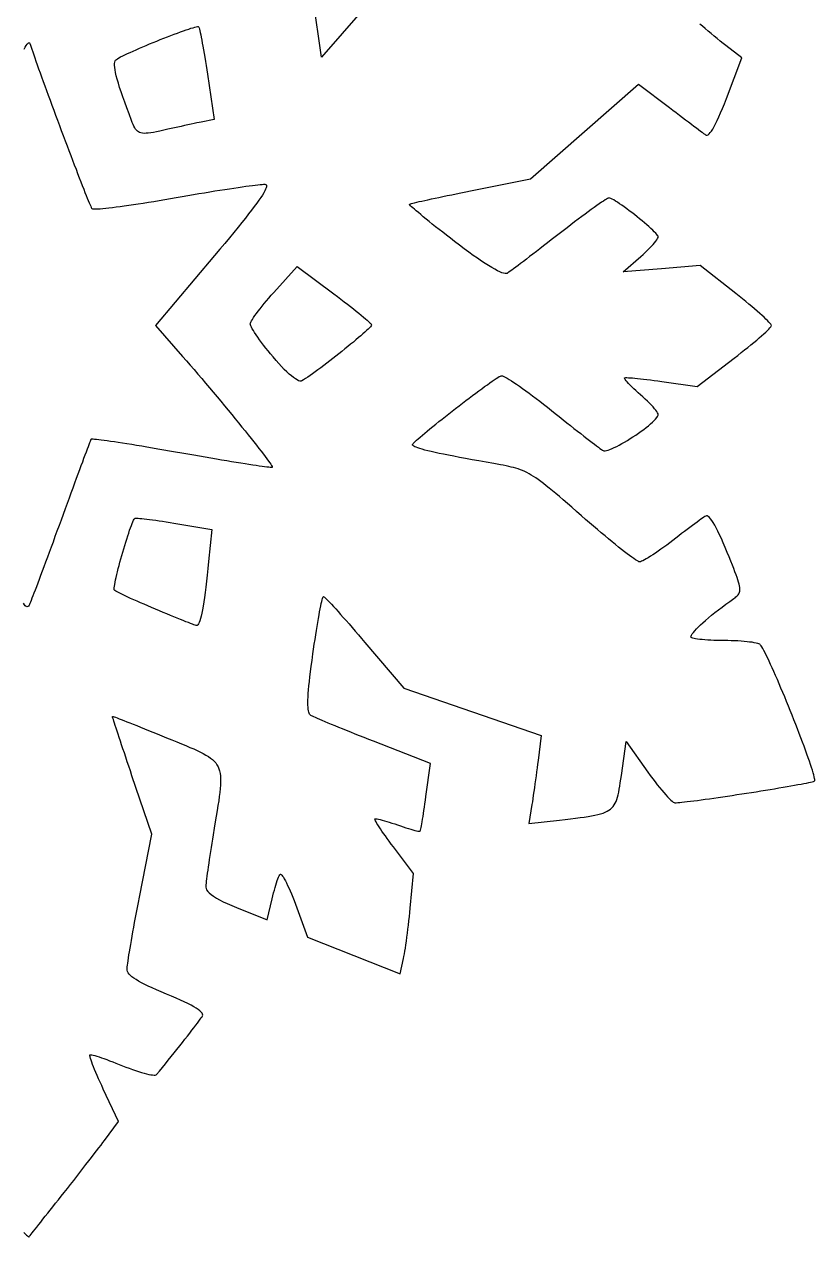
# Model space of a CAD drawing. Header units: millimetres. Extents: x -143 to 141, y -164 to 164.
# Drawn here: x -0.8 to 141.3, y -163.8 to 54.2 of the extents above; entities that cross this region are included whole.
import ezdxf

# ---------------------------------------------------------------- set-up
doc = ezdxf.new("R2010")
doc.units = ezdxf.units.MM
doc.layers.add('По умолчанию', color=7, linetype='Continuous', lineweight=30)

msp = doc.modelspace()

# ---------------------------------------------------------------- linework, layer by layer
at = {"layer": 'По умолчанию', "color": 18, "lineweight": 30, "true_color": 0x000000}
for points in [[(60.06, 56.8), (52.63, 48.26), (52.63, 48.26), (51.13, 58.79)], [(5.84, -156.47), (6.39, -155.78), (6.94, -155.07), (7.51, -154.35), (8.08, -153.63), (8.64, -152.91), (9.2, -152.19), (9.75, -151.48), (10.29, -150.79), (10.8, -150.12), (11.3, -149.48), (11.77, -148.87), (12.21, -148.29), (12.62, -147.75), (12.99, -147.27), (13.32, -146.83), (13.6, -146.45), (13.6, -146.45), (16.12, -143.06), (16.12, -143.06), (13.4, -137.21), (13.4, -137.21), (13.11, -136.57), (12.82, -135.95), (12.56, -135.35), (12.31, -134.77), (12.07, -134.22), (11.85, -133.7), (11.66, -133.21), (11.48, -132.76), (11.33, -132.36), (11.2, -132), (11.1, -131.7), (11.03, -131.44), (10.98, -131.25), (10.97, -131.11), (10.99, -131.05), (10.99, -131.05), (11.05, -131.03), (11.18, -131.03), (11.37, -131.07), (11.61, -131.12), (11.9, -131.2), (12.25, -131.3), (12.63, -131.43), (13.06, -131.57), (13.52, -131.73), (14.02, -131.91), (14.54, -132.1), (15.09, -132.31), (15.67, -132.53), (16.26, -132.76), (16.87, -133), (16.87, -133), (17.47, -133.25), (18.07, -133.47), (18.65, -133.68), (19.21, -133.88), (19.75, -134.05), (20.26, -134.21), (20.74, -134.35), (21.18, -134.46), (21.59, -134.56), (21.95, -134.63), (22.26, -134.67), (22.53, -134.69), (22.74, -134.69), (22.9, -134.66), (22.99, -134.6), (22.99, -134.6), (23.51, -133.96), (24.04, -133.31), (24.57, -132.66), (25.09, -132.01), (25.62, -131.36), (26.13, -130.71), (26.64, -130.08), (27.13, -129.45), (27.61, -128.85), (28.08, -128.26), (28.52, -127.69), (28.94, -127.15), (29.33, -126.64), (29.7, -126.17), (30.03, -125.73), (30.33, -125.33), (30.6, -124.97), (30.82, -124.66), (31.01, -124.41), (31.15, -124.2), (31.24, -124.05), (31.24, -124.05), (31.29, -123.91), (31.26, -123.75), (31.17, -123.57), (31, -123.37), (30.77, -123.15), (30.47, -122.92), (30.1, -122.68), (29.67, -122.41), (29.17, -122.13), (28.6, -121.84), (27.96, -121.52), (27.26, -121.2), (26.49, -120.85), (25.66, -120.49), (24.76, -120.12), (24.76, -120.12), (23.83, -119.74), (22.98, -119.37), (22.2, -119.03), (21.48, -118.7), (20.84, -118.38), (20.26, -118.08), (19.74, -117.8), (19.29, -117.52), (18.9, -117.26), (18.56, -117.01), (18.29, -116.77), (18.06, -116.53), (17.89, -116.3), (17.77, -116.08), (17.7, -115.86), (17.68, -115.64), (17.68, -115.64), (17.69, -115.47), (17.71, -115.23), (17.74, -114.93), (17.79, -114.56), (17.85, -114.13), (17.93, -113.64), (18.01, -113.1), (18.11, -112.51), (18.21, -111.87), (18.33, -111.19), (18.45, -110.47), (18.59, -109.71), (18.73, -108.92), (18.88, -108.1), (19.03, -107.25), (19.19, -106.38), (19.36, -105.48), (19.53, -104.58), (19.71, -103.66), (19.89, -102.73), (19.89, -102.73), (22.1, -91.4), (22.1, -91.4), (18.56, -80.88), (18.56, -80.88), (18.27, -80.02), (17.99, -79.18), (17.72, -78.36), (17.45, -77.56), (17.19, -76.79), (16.94, -76.04), (16.7, -75.33), (16.48, -74.65), (16.27, -74.01), (16.07, -73.41), (15.88, -72.85), (15.71, -72.34), (15.56, -71.87), (15.42, -71.46), (15.31, -71.1), (15.21, -70.8), (15.13, -70.55), (15.07, -70.37), (15.04, -70.26), (15.03, -70.21), (15.03, -70.21), (15.06, -70.21), (15.17, -70.24), (15.34, -70.3), (15.58, -70.38), (15.88, -70.49), (16.23, -70.63), (16.64, -70.79), (17.1, -70.97), (17.61, -71.17), (18.17, -71.39), (18.77, -71.62), (19.41, -71.88), (20.08, -72.15), (20.79, -72.44), (21.54, -72.74), (22.31, -73.05), (23.1, -73.37), (23.92, -73.71), (24.75, -74.05), (24.75, -74.05), (25.71, -74.44), (26.61, -74.81), (27.46, -75.15), (28.24, -75.47), (28.98, -75.78), (29.65, -76.07), (30.28, -76.35), (30.86, -76.62), (31.38, -76.89), (31.86, -77.16), (32.29, -77.43), (32.68, -77.7), (33.03, -77.98), (33.34, -78.28), (33.6, -78.59), (33.83, -78.91), (34.02, -79.26), (34.17, -79.63), (34.3, -80.03), (34.39, -80.46), (34.45, -80.93), (34.48, -81.43), (34.48, -81.97), (34.46, -82.56), (34.41, -83.19), (34.34, -83.87), (34.25, -84.6), (34.14, -85.39), (34.01, -86.24), (33.86, -87.16), (33.7, -88.13), (33.52, -89.18), (33.34, -90.3), (33.14, -91.5), (33.14, -91.5), (33.01, -92.27), (32.89, -93.03), (32.77, -93.78), (32.66, -94.52), (32.55, -95.24), (32.45, -95.93), (32.35, -96.6), (32.26, -97.24), (32.17, -97.84), (32.1, -98.4), (32.03, -98.92), (31.97, -99.39), (31.92, -99.81), (31.88, -100.18), (31.85, -100.49), (31.83, -100.73), (31.83, -100.91), (31.83, -100.91), (31.87, -101.15), (31.98, -101.41), (32.18, -101.68), (32.45, -101.96), (32.8, -102.25), (33.22, -102.55), (33.72, -102.87), (34.3, -103.19), (34.95, -103.52), (35.68, -103.87), (36.48, -104.22), (37.35, -104.58), (37.35, -104.58), (42.87, -106.81), (42.87, -106.81), (43.76, -102.98), (43.76, -102.98), (43.88, -102.45), (44.01, -101.94), (44.15, -101.45), (44.28, -100.97), (44.41, -100.53), (44.54, -100.11), (44.67, -99.73), (44.79, -99.4), (44.91, -99.12), (45.02, -98.88), (45.11, -98.71), (45.19, -98.6), (45.19, -98.6), (45.27, -98.58), (45.36, -98.62), (45.48, -98.73), (45.61, -98.91), (45.77, -99.14), (45.94, -99.42), (46.13, -99.76), (46.32, -100.15), (46.53, -100.59), (46.75, -101.06), (46.98, -101.58), (47.21, -102.13), (47.45, -102.72), (47.69, -103.33), (47.93, -103.97), (47.93, -103.97), (50.11, -109.88), (50.11, -109.88), (58.43, -113.19), (58.43, -113.19), (66.74, -116.51), (66.74, -116.51), (67.37, -113.73), (67.37, -113.73), (67.44, -113.36), (67.52, -112.92), (67.61, -112.42), (67.7, -111.87), (67.79, -111.26), (67.88, -110.61), (67.98, -109.93), (68.07, -109.21), (68.16, -108.47), (68.25, -107.72), (68.34, -106.96), (68.43, -106.2), (68.5, -105.44), (68.58, -104.69), (68.58, -104.69), (69.17, -98.45), (69.17, -98.45), (65.56, -93.68), (65.56, -93.68), (65.17, -93.16), (64.8, -92.66), (64.44, -92.17), (64.1, -91.69), (63.78, -91.24), (63.49, -90.82), (63.22, -90.42), (62.98, -90.06), (62.76, -89.73), (62.58, -89.44), (62.43, -89.19), (62.32, -88.98), (62.25, -88.82), (62.21, -88.71), (62.22, -88.65), (62.22, -88.65), (62.29, -88.63), (62.43, -88.63), (62.63, -88.65), (62.88, -88.7), (63.18, -88.77), (63.53, -88.86), (63.92, -88.96), (64.34, -89.09), (64.8, -89.23), (65.28, -89.38), (65.78, -89.55), (66.3, -89.73), (66.3, -89.73), (66.82, -89.91), (67.32, -90.08), (67.8, -90.23), (68.25, -90.37), (68.68, -90.5), (69.06, -90.61), (69.41, -90.7), (69.71, -90.77), (69.96, -90.82), (70.15, -90.85), (70.28, -90.85), (70.35, -90.83), (70.35, -90.83), (70.38, -90.77), (70.42, -90.64), (70.47, -90.45), (70.52, -90.2), (70.58, -89.9), (70.65, -89.54), (70.72, -89.14), (70.79, -88.69), (70.87, -88.2), (70.95, -87.67), (71.04, -87.12), (71.12, -86.53), (71.21, -85.92), (71.3, -85.29), (71.39, -84.64), (71.39, -84.64), (72.19, -78.69), (72.19, -78.69), (61.95, -74.68), (61.95, -74.68), (61.11, -74.35), (60.28, -74.03), (59.47, -73.7), (58.67, -73.39), (57.89, -73.08), (57.14, -72.77), (56.41, -72.48), (55.72, -72.19), (55.05, -71.92), (54.42, -71.66), (53.83, -71.42), (53.27, -71.19), (52.77, -70.97), (52.3, -70.77), (51.89, -70.6), (51.53, -70.44), (51.23, -70.3), (50.99, -70.19), (50.8, -70.09), (50.68, -70.03), (50.68, -70.03), (50.57, -69.94), (50.48, -69.81), (50.39, -69.65), (50.32, -69.45), (50.27, -69.2), (50.22, -68.91), (50.2, -68.58), (50.18, -68.19), (50.18, -67.76), (50.19, -67.27), (50.21, -66.72), (50.25, -66.12), (50.31, -65.46), (50.37, -64.74), (50.46, -63.96), (50.55, -63.11), (50.66, -62.19), (50.79, -61.2), (50.93, -60.14), (51.08, -59), (51.08, -59), (51.21, -58.11), (51.33, -57.24), (51.46, -56.39), (51.58, -55.57), (51.7, -54.78), (51.83, -54.03), (51.95, -53.31), (52.06, -52.63), (52.18, -51.99), (52.29, -51.4), (52.39, -50.86), (52.49, -50.37), (52.58, -49.93), (52.67, -49.56), (52.75, -49.25), (52.83, -49), (52.89, -48.82), (52.95, -48.71), (52.99, -48.68), (52.99, -48.68), (53.06, -48.71), (53.18, -48.81), (53.34, -48.96), (53.55, -49.16), (53.8, -49.42), (54.09, -49.72), (54.42, -50.07), (54.78, -50.46), (55.17, -50.9), (55.6, -51.37), (56.05, -51.88), (56.54, -52.42), (57.04, -53), (57.57, -53.6), (58.11, -54.22), (58.67, -54.88), (59.25, -55.55), (59.84, -56.24), (60.44, -56.94), (60.44, -56.94), (67.4, -65.15), (67.4, -65.15), (79.76, -69.4), (79.76, -69.4), (92.13, -73.65), (92.13, -73.65), (91.55, -78.15), (91.55, -78.15), (91.47, -78.79), (91.38, -79.47), (91.28, -80.17), (91.18, -80.89), (91.08, -81.61), (90.98, -82.34), (90.88, -83.05), (90.79, -83.73), (90.69, -84.39), (90.6, -85.01), (90.52, -85.57), (90.44, -86.07), (90.44, -86.07), (89.91, -89.49), (89.91, -89.49), (95.41, -88.85), (95.41, -88.85), (96.44, -88.73), (97.39, -88.62), (98.27, -88.51), (99.09, -88.41), (99.84, -88.31), (100.54, -88.2), (101.18, -88.1), (101.76, -87.99), (102.3, -87.87), (102.78, -87.74), (103.22, -87.6), (103.61, -87.45), (103.97, -87.28), (104.29, -87.09), (104.57, -86.89), (104.82, -86.66), (105.05, -86.41), (105.25, -86.13), (105.42, -85.83), (105.58, -85.5), (105.71, -85.13), (105.83, -84.73), (105.95, -84.3), (106.05, -83.83), (106.14, -83.31), (106.24, -82.76), (106.33, -82.16), (106.42, -81.52), (106.52, -80.82), (106.52, -80.82), (107.41, -74.7), (107.41, -74.7), (111.29, -80.22), (111.29, -80.22), (111.72, -80.82), (112.15, -81.41), (112.57, -81.97), (112.98, -82.5), (113.38, -83.01), (113.77, -83.48), (114.15, -83.92), (114.5, -84.32), (114.83, -84.68), (115.13, -84.99), (115.41, -85.25), (115.65, -85.47), (115.86, -85.62), (116.03, -85.72), (116.16, -85.75), (116.16, -85.75), (116.37, -85.74), (116.65, -85.72), (117, -85.69), (117.4, -85.65), (117.86, -85.6), (118.37, -85.54), (118.93, -85.47), (119.54, -85.4), (120.19, -85.31), (120.87, -85.22), (121.59, -85.12), (122.35, -85.01), (123.12, -84.9), (123.92, -84.79), (124.75, -84.67), (125.58, -84.54), (126.43, -84.41), (127.29, -84.28), (128.16, -84.15), (129.02, -84.02), (129.89, -83.88), (130.75, -83.75), (131.6, -83.61), (132.43, -83.48), (133.26, -83.34), (134.06, -83.21), (134.84, -83.08), (135.59, -82.95), (136.31, -82.83), (136.99, -82.71), (137.64, -82.59), (138.25, -82.48), (138.81, -82.38), (139.32, -82.28), (139.78, -82.19), (140.19, -82.11), (140.53, -82.03), (140.82, -81.96), (141.03, -81.91), (141.18, -81.86), (141.25, -81.82), (141.25, -81.82), (141.28, -81.74), (141.28, -81.58), (141.25, -81.37), (141.19, -81.09), (141.11, -80.75), (141, -80.35), (140.87, -79.9), (140.71, -79.41), (140.53, -78.86), (140.33, -78.28), (140.12, -77.65), (139.88, -76.99), (139.63, -76.3), (139.37, -75.58), (139.09, -74.84), (138.8, -74.07), (138.5, -73.28), (138.19, -72.48), (137.87, -71.66), (137.55, -70.84), (137.22, -70.01), (136.88, -69.18), (136.55, -68.35), (136.21, -67.53), (135.88, -66.71), (135.54, -65.91), (135.21, -65.12), (134.88, -64.34), (134.56, -63.6), (134.24, -62.87), (133.94, -62.17), (133.64, -61.51), (133.35, -60.88), (133.08, -60.29), (132.82, -59.74), (132.57, -59.23), (132.34, -58.78), (132.13, -58.38), (131.94, -58.03), (131.77, -57.74), (131.62, -57.51), (131.49, -57.35), (131.39, -57.25), (131.39, -57.25), (131.24, -57.18), (131.02, -57.1), (130.74, -57.03), (130.4, -56.97), (130.02, -56.9), (129.58, -56.85), (129.11, -56.79), (128.59, -56.74), (128.05, -56.7), (127.48, -56.66), (126.88, -56.63), (126.27, -56.61), (125.65, -56.6), (125.01, -56.59), (125.01, -56.59), (124.39, -56.59), (123.77, -56.57), (123.17, -56.55), (122.6, -56.53), (122.05, -56.5), (121.53, -56.46), (121.05, -56.42), (120.61, -56.37), (120.22, -56.32), (119.87, -56.26), (119.58, -56.21), (119.35, -56.14), (119.18, -56.08), (119.08, -56.02), (119.08, -56.02), (119.03, -55.92), (119.05, -55.77), (119.13, -55.59), (119.26, -55.37), (119.46, -55.11), (119.71, -54.82), (120, -54.5), (120.35, -54.16), (120.75, -53.78), (121.19, -53.38), (121.67, -52.96), (122.19, -52.51), (122.75, -52.05), (123.35, -51.57), (123.97, -51.08), (124.63, -50.58), (125.31, -50.07), (126.02, -49.55), (126.76, -49.02), (126.76, -49.02), (126.95, -48.89), (127.12, -48.75), (127.28, -48.62), (127.42, -48.49), (127.54, -48.36), (127.64, -48.21), (127.72, -48.06), (127.78, -47.89), (127.82, -47.71), (127.83, -47.51), (127.83, -47.28), (127.8, -47.03), (127.75, -46.74), (127.68, -46.43), (127.58, -46.07), (127.46, -45.68), (127.31, -45.25), (127.14, -44.76), (126.94, -44.23), (126.72, -43.65), (126.47, -43.01), (126.19, -42.31), (125.89, -41.55), (125.55, -40.73), (125.55, -40.73), (125.19, -39.84), (124.84, -39.02), (124.51, -38.26), (124.18, -37.56), (123.87, -36.92), (123.58, -36.34), (123.3, -35.84), (123.04, -35.39), (122.79, -35.02), (122.56, -34.71), (122.35, -34.46), (122.15, -34.29), (121.97, -34.19), (121.82, -34.16), (121.68, -34.2), (121.68, -34.2), (121.54, -34.28), (121.35, -34.41), (121.11, -34.58), (120.82, -34.78), (120.5, -35.02), (120.13, -35.28), (119.73, -35.58), (119.3, -35.9), (118.85, -36.24), (118.37, -36.6), (117.87, -36.98), (117.35, -37.37), (116.83, -37.78), (116.29, -38.19), (115.75, -38.61), (115.75, -38.61), (115.21, -39.02), (114.68, -39.43), (114.15, -39.81), (113.63, -40.18), (113.13, -40.54), (112.65, -40.86), (112.19, -41.17), (111.76, -41.44), (111.36, -41.69), (111, -41.91), (110.67, -42.09), (110.38, -42.24), (110.14, -42.34), (109.94, -42.41), (109.8, -42.43), (109.8, -42.43), (109.69, -42.41), (109.53, -42.33), (109.32, -42.21), (109.05, -42.05), (108.74, -41.84), (108.39, -41.59), (107.99, -41.3), (107.55, -40.97), (107.08, -40.61), (106.57, -40.21), (106.03, -39.78), (105.45, -39.32), (104.85, -38.84), (104.23, -38.32), (103.58, -37.79), (102.91, -37.22), (102.22, -36.64), (101.52, -36.04), (100.8, -35.43), (100.07, -34.8), (99.33, -34.15), (99.33, -34.15), (98.44, -33.37), (97.6, -32.63), (96.81, -31.95), (96.08, -31.31), (95.39, -30.72), (94.74, -30.17), (94.13, -29.66), (93.56, -29.19), (93.03, -28.76), (92.52, -28.36), (92.04, -27.99), (91.58, -27.66), (91.14, -27.36), (90.72, -27.08), (90.31, -26.83), (89.92, -26.6), (89.53, -26.39), (89.14, -26.21), (88.76, -26.04), (88.37, -25.88), (87.98, -25.74), (87.57, -25.62), (87.16, -25.5), (86.73, -25.39), (86.27, -25.28), (85.8, -25.18), (85.3, -25.08), (84.78, -24.99), (84.22, -24.88), (83.62, -24.78), (83.62, -24.78), (82.23, -24.54), (80.92, -24.3), (79.68, -24.08), (78.52, -23.87), (77.43, -23.66), (76.41, -23.47), (75.46, -23.28), (74.58, -23.11), (73.78, -22.94), (73.03, -22.78), (72.36, -22.62), (71.75, -22.48), (71.2, -22.34), (70.72, -22.2), (70.3, -22.08), (69.94, -21.96), (69.64, -21.85), (69.4, -21.74), (69.21, -21.64), (69.08, -21.54), (69, -21.45), (68.98, -21.36), (68.98, -21.36), (69.02, -21.29), (69.11, -21.17), (69.26, -21.01), (69.46, -20.81), (69.72, -20.57), (70.02, -20.31), (70.36, -20), (70.75, -19.67), (71.17, -19.32), (71.63, -18.94), (72.12, -18.54), (72.63, -18.12), (73.17, -17.68), (73.73, -17.23), (74.31, -16.77), (74.9, -16.31), (75.5, -15.83), (76.11, -15.35), (76.73, -14.87), (77.35, -14.4), (77.96, -13.92), (78.57, -13.46), (79.18, -13), (79.77, -12.55), (80.34, -12.12), (80.9, -11.71), (81.44, -11.31), (81.95, -10.94), (82.43, -10.59), (82.89, -10.27), (83.3, -9.98), (83.68, -9.72), (84.02, -9.49), (84.32, -9.3), (84.57, -9.15), (84.77, -9.04), (84.91, -8.98), (84.91, -8.98), (85.02, -8.98), (85.18, -9.02), (85.39, -9.12), (85.66, -9.25), (85.98, -9.43), (86.34, -9.64), (86.75, -9.9), (87.19, -10.19), (87.67, -10.51), (88.19, -10.87), (88.74, -11.26), (89.32, -11.67), (89.92, -12.12), (90.55, -12.58), (91.2, -13.07), (91.87, -13.58), (92.55, -14.11), (93.24, -14.66), (93.95, -15.22), (93.95, -15.22), (94.65, -15.78), (95.35, -16.34), (96.04, -16.89), (96.71, -17.42), (97.37, -17.94), (98, -18.44), (98.62, -18.93), (99.21, -19.39), (99.77, -19.83), (100.3, -20.24), (100.8, -20.62), (101.26, -20.98), (101.68, -21.3), (102.06, -21.59), (102.39, -21.84), (102.68, -22.05), (102.92, -22.22), (103.1, -22.35), (103.23, -22.43), (103.23, -22.43), (103.38, -22.48), (103.58, -22.49), (103.83, -22.44), (104.13, -22.36), (104.47, -22.24), (104.85, -22.09), (105.25, -21.91), (105.69, -21.69), (106.15, -21.45), (106.62, -21.19), (107.11, -20.91), (107.61, -20.61), (108.11, -20.29), (108.61, -19.97), (109.11, -19.64), (109.6, -19.3), (110.08, -18.96), (110.54, -18.62), (110.97, -18.29), (111.38, -17.96), (111.76, -17.64), (112.1, -17.34), (112.41, -17.04), (112.66, -16.77), (112.87, -16.52), (113.03, -16.3), (113.12, -16.1), (113.15, -15.93), (113.15, -15.93), (113.12, -15.81), (113.04, -15.64), (112.9, -15.43), (112.72, -15.18), (112.49, -14.91), (112.22, -14.6), (111.91, -14.27), (111.57, -13.92), (111.2, -13.56), (110.81, -13.18), (110.4, -12.8), (109.97, -12.41), (109.97, -12.41), (109.54, -12.03), (109.13, -11.66), (108.75, -11.31), (108.41, -10.97), (108.09, -10.65), (107.81, -10.36), (107.57, -10.1), (107.37, -9.87), (107.22, -9.68), (107.13, -9.53), (107.08, -9.42), (107.09, -9.36), (107.09, -9.36), (107.17, -9.34), (107.31, -9.33), (107.52, -9.33), (107.79, -9.34), (108.12, -9.36), (108.51, -9.38), (108.95, -9.42), (109.43, -9.47), (109.96, -9.53), (110.52, -9.59), (111.12, -9.66), (111.75, -9.74), (112.4, -9.82), (113.08, -9.92), (113.77, -10.01), (113.77, -10.01), (120.14, -10.92), (120.14, -10.92), (126.81, -5.81), (126.81, -5.81), (127.45, -5.32), (128.08, -4.83), (128.68, -4.35), (129.26, -3.88), (129.82, -3.43), (130.35, -2.99), (130.84, -2.57), (131.31, -2.17), (131.73, -1.8), (132.12, -1.45), (132.47, -1.13), (132.77, -0.84), (133.02, -0.59), (133.22, -0.37), (133.37, -0.19), (133.46, -0.05), (133.49, 0.04), (133.49, 0.04), (133.46, 0.14), (133.37, 0.27), (133.23, 0.45), (133.04, 0.67), (132.8, 0.92), (132.51, 1.2), (132.18, 1.52), (131.8, 1.86), (131.39, 2.23), (130.95, 2.62), (130.47, 3.03), (129.96, 3.46), (129.43, 3.91), (128.87, 4.37), (128.29, 4.84), (127.69, 5.32), (127.08, 5.8), (127.08, 5.8), (120.67, 10.82), (120.67, 10.82), (113.76, 10.25), (113.76, 10.25), (106.85, 9.67), (106.85, 9.67), (110, 12.44), (110, 12.44), (110.43, 12.82), (110.84, 13.2), (111.22, 13.58), (111.59, 13.94), (111.92, 14.29), (112.23, 14.62), (112.49, 14.93), (112.72, 15.21), (112.91, 15.45), (113.04, 15.66), (113.13, 15.84), (113.15, 15.96), (113.15, 15.96), (113.12, 16.08), (113.03, 16.23), (112.88, 16.42), (112.69, 16.65), (112.44, 16.91), (112.16, 17.19), (111.83, 17.49), (111.47, 17.82), (111.09, 18.16), (110.68, 18.51), (110.24, 18.87), (109.8, 19.24), (109.34, 19.6), (108.88, 19.97), (108.41, 20.33), (107.95, 20.68), (107.49, 21.03), (107.05, 21.35), (106.62, 21.66), (106.21, 21.94), (105.82, 22.19), (105.46, 22.42), (105.14, 22.61), (104.86, 22.77), (104.61, 22.89), (104.42, 22.96), (104.27, 22.98), (104.27, 22.98), (104.18, 22.96), (104.04, 22.89), (103.84, 22.78), (103.58, 22.62), (103.28, 22.42), (102.93, 22.19), (102.53, 21.92), (102.1, 21.61), (101.62, 21.27), (101.11, 20.9), (100.57, 20.5), (99.99, 20.08), (99.39, 19.63), (98.76, 19.16), (98.11, 18.67), (97.44, 18.16), (96.75, 17.63), (96.05, 17.09), (95.34, 16.54), (95.34, 16.54), (94.62, 15.98), (93.92, 15.43), (93.22, 14.89), (92.54, 14.36), (91.88, 13.85), (91.24, 13.36), (90.61, 12.88), (90.02, 12.42), (89.45, 11.99), (88.92, 11.58), (88.42, 11.2), (87.95, 10.85), (87.53, 10.53), (87.14, 10.25), (86.81, 10), (86.52, 9.79), (86.28, 9.62), (86.1, 9.5), (85.98, 9.42), (85.98, 9.42), (85.83, 9.37), (85.62, 9.37), (85.35, 9.43), (85.03, 9.54), (84.66, 9.7), (84.23, 9.9), (83.76, 10.16), (83.23, 10.46), (82.66, 10.81), (82.04, 11.21), (81.37, 11.64), (80.66, 12.13), (79.91, 12.65), (79.12, 13.22), (78.29, 13.83), (77.42, 14.48), (76.52, 15.17), (76.52, 15.17), (75.8, 15.73), (75.1, 16.27), (74.42, 16.8), (73.77, 17.31), (73.14, 17.81), (72.54, 18.29), (71.96, 18.75), (71.43, 19.18), (70.92, 19.59), (70.46, 19.97), (70.04, 20.33), (69.66, 20.65), (69.32, 20.94), (69.04, 21.19), (68.8, 21.4), (68.62, 21.58), (68.49, 21.71), (68.42, 21.81), (68.41, 21.85), (68.41, 21.85), (68.47, 21.88), (68.59, 21.92), (68.78, 21.97), (69.04, 22.04), (69.36, 22.12), (69.73, 22.21), (70.16, 22.31), (70.64, 22.41), (71.17, 22.53), (71.75, 22.66), (72.37, 22.79), (73.03, 22.93), (73.73, 23.08), (74.46, 23.24), (75.23, 23.4), (76.02, 23.56), (76.84, 23.73), (77.69, 23.9), (78.55, 24.07), (79.43, 24.25), (79.43, 24.25), (90.21, 26.4), (90.21, 26.4), (99.92, 34.9), (99.92, 34.9), (109.63, 43.41), (109.63, 43.41), (115.15, 39.23), (115.15, 39.23), (115.76, 38.78), (116.35, 38.32), (116.94, 37.88), (117.51, 37.45), (118.06, 37.03), (118.59, 36.63), (119.1, 36.25), (119.57, 35.89), (120, 35.56), (120.4, 35.27), (120.75, 35), (121.06, 34.77), (121.31, 34.58), (121.51, 34.43), (121.65, 34.32), (121.65, 34.32), (121.79, 34.26), (121.94, 34.26), (122.11, 34.34), (122.3, 34.49), (122.5, 34.71), (122.72, 35), (122.95, 35.36), (123.2, 35.8), (123.46, 36.3), (123.74, 36.88), (124.04, 37.53), (124.35, 38.26), (124.68, 39.05), (125.03, 39.92), (125.4, 40.87), (125.4, 40.87), (128.16, 48.15), (128.16, 48.15), (125.32, 50.37), (125.32, 50.37), (124.83, 50.76), (124.3, 51.18), (123.76, 51.61), (123.21, 52.07), (122.65, 52.52), (122.11, 52.97), (121.58, 53.41), (121.09, 53.83), (120.64, 54.21)], [(-0.91, -162.97), (-0.65, -163.23), (-0.43, -163.44), (-0.25, -163.6), (-0.11, -163.7), (-0.01, -163.75), (0.05, -163.74), (0.05, -163.74), (0.13, -163.65), (0.25, -163.5), (0.41, -163.3), (0.61, -163.04), (0.86, -162.74), (1.14, -162.39), (1.45, -162), (1.79, -161.57), (2.16, -161.1), (2.56, -160.61), (2.97, -160.08), (3.41, -159.53), (3.87, -158.95), (4.35, -158.35), (4.83, -157.74), (5.33, -157.11), (5.84, -156.47)]]:
    msp.add_lwpolyline(points, dxfattribs=at)
at = {"layer": 'По умолчанию', "color": 18, "lineweight": 30, "true_color": 0x000000, "extrusion": (0, 0, -1)}
for points in [[(-18.47, 36.91), (-18.03, 38.07), (-17.62, 39.16), (-17.25, 40.18), (-16.91, 41.14), (-16.61, 42.03), (-16.34, 42.85), (-16.11, 43.61), (-15.91, 44.31), (-15.74, 44.94), (-15.61, 45.51), (-15.51, 46.01), (-15.45, 46.45), (-15.41, 46.83), (-15.42, 47.15), (-15.45, 47.41), (-15.52, 47.61), (-15.62, 47.75), (-15.62, 47.75), (-15.76, 47.86), (-15.95, 47.99), (-16.21, 48.14), (-16.52, 48.31), (-16.89, 48.49), (-17.29, 48.69), (-17.75, 48.91), (-18.24, 49.14), (-18.76, 49.37), (-19.31, 49.62), (-19.89, 49.87), (-20.49, 50.13), (-21.1, 50.39), (-21.73, 50.65), (-22.37, 50.92), (-23.01, 51.18), (-23.65, 51.44), (-24.29, 51.69), (-24.92, 51.94), (-25.54, 52.17), (-26.14, 52.4), (-26.72, 52.62), (-27.27, 52.82), (-27.8, 53.01), (-28.29, 53.18), (-28.75, 53.34), (-29.16, 53.47), (-29.53, 53.58), (-29.84, 53.67), (-30.11, 53.73), (-30.31, 53.77), (-30.45, 53.77), (-30.52, 53.75), (-30.52, 53.75), (-30.57, 53.68), (-30.62, 53.53), (-30.68, 53.32), (-30.75, 53.04), (-30.82, 52.7), (-30.91, 52.31), (-31, 51.86), (-31.09, 51.36), (-31.2, 50.82), (-31.3, 50.23), (-31.41, 49.6), (-31.52, 48.94), (-31.64, 48.25), (-31.75, 47.53), (-31.87, 46.78), (-31.99, 46.02), (-32.11, 45.23), (-32.11, 45.23), (-33.31, 37.09), (-33.31, 37.09), (-31.02, 36.62), (-31.02, 36.62), (-30.64, 36.54), (-30.2, 36.45), (-29.71, 36.34), (-29.18, 36.22), (-28.61, 36.1), (-28.02, 35.97), (-27.41, 35.84), (-26.8, 35.7), (-26.19, 35.57), (-25.59, 35.44), (-25.02, 35.31), (-25.02, 35.31), (-24.27, 35.14), (-23.59, 34.99), (-22.98, 34.87), (-22.43, 34.76), (-21.93, 34.68), (-21.49, 34.62), (-21.1, 34.59), (-20.75, 34.58), (-20.44, 34.6), (-20.17, 34.65), (-19.93, 34.73), (-19.72, 34.83), (-19.53, 34.97), (-19.35, 35.14), (-19.2, 35.35), (-19.05, 35.59), (-18.91, 35.86), (-18.76, 36.17), (-18.62, 36.52), (-18.47, 36.91)], [(0.83, 49.72), (0.62, 50.09), (0.44, 50.39), (0.28, 50.63), (0.13, 50.79), (0.01, 50.88), (-0.09, 50.91), (-0.16, 50.86), (-0.22, 50.75), (-0.22, 50.75), (-0.31, 50.45), (-0.42, 50.1), (-0.55, 49.69), (-0.71, 49.23), (-0.89, 48.71), (-1.08, 48.15), (-1.3, 47.54), (-1.53, 46.89), (-1.77, 46.2), (-2.03, 45.48), (-2.3, 44.72), (-2.59, 43.93), (-2.88, 43.12), (-3.19, 42.28), (-3.5, 41.42), (-3.83, 40.55), (-4.15, 39.66), (-4.49, 38.75), (-4.83, 37.84), (-5.17, 36.93), (-5.51, 36.01), (-5.85, 35.09), (-6.2, 34.18), (-6.54, 33.27), (-6.88, 32.37), (-7.21, 31.48), (-7.54, 30.61), (-7.87, 29.76), (-8.19, 28.93), (-8.5, 28.12), (-8.79, 27.35), (-9.08, 26.6), (-9.36, 25.89), (-9.63, 25.21), (-9.88, 24.57), (-10.11, 23.98), (-10.33, 23.43), (-10.53, 22.93), (-10.71, 22.49), (-10.88, 22.09), (-11.02, 21.76), (-11.14, 21.48), (-11.24, 21.28), (-11.31, 21.13), (-11.36, 21.06), (-11.36, 21.06), (-11.44, 21.02), (-11.59, 21), (-11.8, 20.99), (-12.09, 21), (-12.43, 21.01), (-12.84, 21.04), (-13.31, 21.08), (-13.83, 21.13), (-14.4, 21.2), (-15.03, 21.27), (-15.7, 21.35), (-16.41, 21.45), (-17.17, 21.55), (-17.97, 21.67), (-18.81, 21.79), (-19.68, 21.92), (-20.58, 22.06), (-21.51, 22.21), (-22.47, 22.36), (-23.45, 22.53), (-24.46, 22.7), (-25.48, 22.87), (-26.52, 23.05), (-26.52, 23.05), (-27.56, 23.24), (-28.59, 23.42), (-29.61, 23.59), (-30.6, 23.76), (-31.58, 23.92), (-32.53, 24.08), (-33.46, 24.23), (-34.36, 24.38), (-35.23, 24.51), (-36.07, 24.64), (-36.86, 24.76), (-37.62, 24.87), (-38.34, 24.98), (-39.01, 25.07), (-39.63, 25.15), (-40.2, 25.23), (-40.72, 25.29), (-41.18, 25.34), (-41.59, 25.38), (-41.93, 25.41), (-42.21, 25.43), (-42.42, 25.43), (-42.56, 25.42), (-42.56, 25.42), (-42.67, 25.38), (-42.74, 25.3), (-42.76, 25.17), (-42.75, 25), (-42.69, 24.79), (-42.58, 24.53), (-42.43, 24.23), (-42.23, 23.88), (-41.99, 23.49), (-41.7, 23.04), (-41.36, 22.55), (-40.97, 22.01), (-40.54, 21.42), (-40.05, 20.78), (-39.52, 20.09), (-38.94, 19.34), (-38.3, 18.55), (-37.62, 17.7), (-36.88, 16.79), (-36.09, 15.83), (-35.25, 14.81), (-34.35, 13.74), (-33.41, 12.61), (-33.41, 12.61), (-22.81, 0.03), (-22.81, 0.03), (-27.65, -5.51), (-27.65, -5.51), (-28.33, -6.29), (-29.02, -7.08), (-29.71, -7.88), (-30.4, -8.69), (-31.1, -9.5), (-31.79, -10.32), (-32.48, -11.14), (-33.17, -11.96), (-33.86, -12.77), (-34.53, -13.58), (-35.2, -14.38), (-35.85, -15.18), (-36.5, -15.95), (-37.12, -16.72), (-37.73, -17.47), (-38.32, -18.2), (-38.9, -18.9), (-39.44, -19.59), (-39.97, -20.25), (-40.47, -20.88), (-40.94, -21.47), (-41.38, -22.04), (-41.79, -22.57), (-42.17, -23.07), (-42.51, -23.52), (-42.82, -23.94), (-43.09, -24.31), (-43.31, -24.63), (-43.5, -24.9), (-43.64, -25.13), (-43.73, -25.3), (-43.78, -25.41), (-43.78, -25.47), (-43.78, -25.47), (-43.72, -25.48), (-43.59, -25.48), (-43.39, -25.47), (-43.13, -25.44), (-42.8, -25.41), (-42.4, -25.36), (-41.95, -25.29), (-41.44, -25.22), (-40.88, -25.14), (-40.26, -25.05), (-39.59, -24.94), (-38.88, -24.83), (-38.12, -24.71), (-37.31, -24.58), (-36.47, -24.44), (-35.59, -24.3), (-34.67, -24.15), (-33.72, -23.99), (-32.75, -23.82), (-31.74, -23.65), (-30.71, -23.47), (-29.65, -23.29), (-28.58, -23.1), (-27.49, -22.9), (-27.49, -22.9), (-26.39, -22.71), (-25.32, -22.52), (-24.27, -22.34), (-23.23, -22.16), (-22.23, -21.99), (-21.25, -21.82), (-20.3, -21.67), (-19.39, -21.52), (-18.51, -21.37), (-17.66, -21.24), (-16.86, -21.11), (-16.1, -21), (-15.39, -20.89), (-14.72, -20.79), (-14.1, -20.7), (-13.54, -20.62), (-13.03, -20.55), (-12.58, -20.5), (-12.18, -20.45), (-11.85, -20.42), (-11.59, -20.4), (-11.39, -20.39), (-11.26, -20.4), (-11.21, -20.41), (-11.21, -20.41), (-11.17, -20.47), (-11.12, -20.61), (-11.04, -20.8), (-10.93, -21.06), (-10.81, -21.39), (-10.66, -21.77), (-10.49, -22.21), (-10.3, -22.7), (-10.1, -23.25), (-9.87, -23.84), (-9.64, -24.49), (-9.38, -25.17), (-9.11, -25.9), (-8.83, -26.67), (-8.53, -27.47), (-8.22, -28.31), (-7.9, -29.18), (-7.57, -30.07), (-7.24, -31), (-6.89, -31.95), (-6.54, -32.92), (-6.18, -33.91), (-5.81, -34.92), (-5.81, -34.92), (-5.44, -35.93), (-5.08, -36.92), (-4.72, -37.91), (-4.37, -38.87), (-4.02, -39.81), (-3.69, -40.73), (-3.36, -41.62), (-3.04, -42.49), (-2.73, -43.32), (-2.43, -44.12), (-2.14, -44.89), (-1.87, -45.61), (-1.61, -46.29), (-1.37, -46.93), (-1.14, -47.52), (-0.93, -48.06), (-0.74, -48.55), (-0.57, -48.99), (-0.42, -49.36), (-0.29, -49.68), (-0.19, -49.93), (-0.11, -50.12), (-0.05, -50.24), (-0.05, -50.24), (0.06, -50.4), (0.18, -50.48), (0.32, -50.5), (0.46, -50.45), (0.62, -50.33), (0.78, -50.14), (0.96, -49.89)], [(-43.91, -5.61), (-43.47, -5.07), (-43.03, -4.53), (-42.61, -4.01), (-42.21, -3.49), (-41.84, -2.99), (-41.48, -2.51), (-41.16, -2.06), (-40.86, -1.63), (-40.6, -1.23), (-40.37, -0.86), (-40.17, -0.54), (-40.02, -0.25), (-39.91, -0.01), (-39.84, 0.18), (-39.82, 0.32), (-39.82, 0.32), (-39.85, 0.45), (-39.92, 0.64), (-40.05, 0.87), (-40.21, 1.15), (-40.41, 1.47), (-40.65, 1.82), (-40.93, 2.2), (-41.23, 2.61), (-41.57, 3.05), (-41.93, 3.51), (-42.32, 3.98), (-42.72, 4.47), (-43.15, 4.97), (-43.59, 5.48), (-44.04, 6), (-44.04, 6), (-48.23, 10.67), (-48.23, 10.67), (-54.83, 5.73), (-54.83, 5.73), (-55.47, 5.26), (-56.09, 4.79), (-56.69, 4.33), (-57.27, 3.88), (-57.83, 3.44), (-58.36, 3.03), (-58.86, 2.63), (-59.33, 2.25), (-59.76, 1.89), (-60.16, 1.56), (-60.51, 1.26), (-60.82, 0.99), (-61.09, 0.75), (-61.3, 0.55), (-61.46, 0.39), (-61.57, 0.26), (-61.62, 0.18), (-61.62, 0.18), (-61.6, 0.1), (-61.53, -0.01), (-61.4, -0.17), (-61.22, -0.36), (-61, -0.59), (-60.73, -0.85), (-60.41, -1.13), (-60.06, -1.45), (-59.68, -1.79), (-59.26, -2.14), (-58.82, -2.52), (-58.35, -2.92), (-57.86, -3.32), (-57.35, -3.74), (-56.83, -4.17), (-56.29, -4.6), (-55.75, -5.03), (-55.2, -5.47), (-54.65, -5.9), (-54.1, -6.32), (-53.56, -6.74), (-53.02, -7.15), (-52.5, -7.54), (-51.98, -7.92), (-51.49, -8.28), (-51.02, -8.62), (-50.57, -8.93), (-50.15, -9.22), (-49.77, -9.48), (-49.41, -9.71), (-49.1, -9.9), (-49.1, -9.9), (-48.94, -9.95), (-48.74, -9.94), (-48.5, -9.87), (-48.23, -9.74), (-47.92, -9.56), (-47.58, -9.31), (-47.21, -9.02), (-46.81, -8.68), (-46.38, -8.28), (-45.93, -7.84), (-45.46, -7.35), (-44.96, -6.81), (-44.45, -6.23), (-43.91, -5.61)], [(-22.78, -50.95), (-22.08, -50.66), (-21.4, -50.36), (-20.73, -50.07), (-20.09, -49.79), (-19.47, -49.52), (-18.88, -49.25), (-18.32, -49), (-17.8, -48.76), (-17.32, -48.53), (-16.88, -48.32), (-16.49, -48.13), (-16.15, -47.96), (-15.87, -47.81), (-15.65, -47.69), (-15.49, -47.59), (-15.4, -47.52), (-15.4, -47.52), (-15.37, -47.44), (-15.36, -47.29), (-15.37, -47.08), (-15.4, -46.81), (-15.45, -46.48), (-15.52, -46.1), (-15.61, -45.69), (-15.71, -45.23), (-15.83, -44.73), (-15.95, -44.21), (-16.09, -43.66), (-16.24, -43.08), (-16.4, -42.5), (-16.56, -41.9), (-16.73, -41.29), (-16.9, -40.68), (-17.08, -40.08), (-17.26, -39.48), (-17.44, -38.9), (-17.62, -38.33), (-17.79, -37.78), (-17.97, -37.26), (-18.13, -36.77), (-18.29, -36.32), (-18.45, -35.91), (-18.59, -35.54), (-18.72, -35.23), (-18.85, -34.97), (-18.96, -34.76), (-19.05, -34.63), (-19.05, -34.63), (-19.11, -34.6), (-19.24, -34.59), (-19.43, -34.59), (-19.68, -34.6), (-19.99, -34.63), (-20.35, -34.66), (-20.77, -34.7), (-21.22, -34.76), (-21.72, -34.82), (-22.26, -34.89), (-22.84, -34.97), (-23.44, -35.06), (-24.07, -35.15), (-24.73, -35.26), (-25.41, -35.36), (-26.1, -35.48), (-26.1, -35.48), (-32.91, -36.62), (-32.91, -36.62), (-32.34, -42.4), (-32.34, -42.4), (-32.22, -43.65), (-32.09, -44.83), (-31.97, -45.93), (-31.84, -46.97), (-31.72, -47.93), (-31.6, -48.82), (-31.48, -49.64), (-31.35, -50.38), (-31.23, -51.05), (-31.11, -51.66), (-30.99, -52.19), (-30.88, -52.64), (-30.76, -53.03), (-30.64, -53.34), (-30.52, -53.59), (-30.41, -53.76), (-30.29, -53.85), (-30.18, -53.88), (-30.18, -53.88), (-30.09, -53.86), (-29.93, -53.81), (-29.7, -53.74), (-29.42, -53.64), (-29.08, -53.51), (-28.69, -53.36), (-28.26, -53.19), (-27.77, -53), (-27.25, -52.8), (-26.69, -52.57), (-26.1, -52.33), (-25.48, -52.08), (-24.83, -51.81), (-24.17, -51.53), (-23.48, -51.25), (-22.78, -50.95)]]:
    msp.add_lwpolyline(points, dxfattribs=at)

doc.saveas('drawing.dxf')
